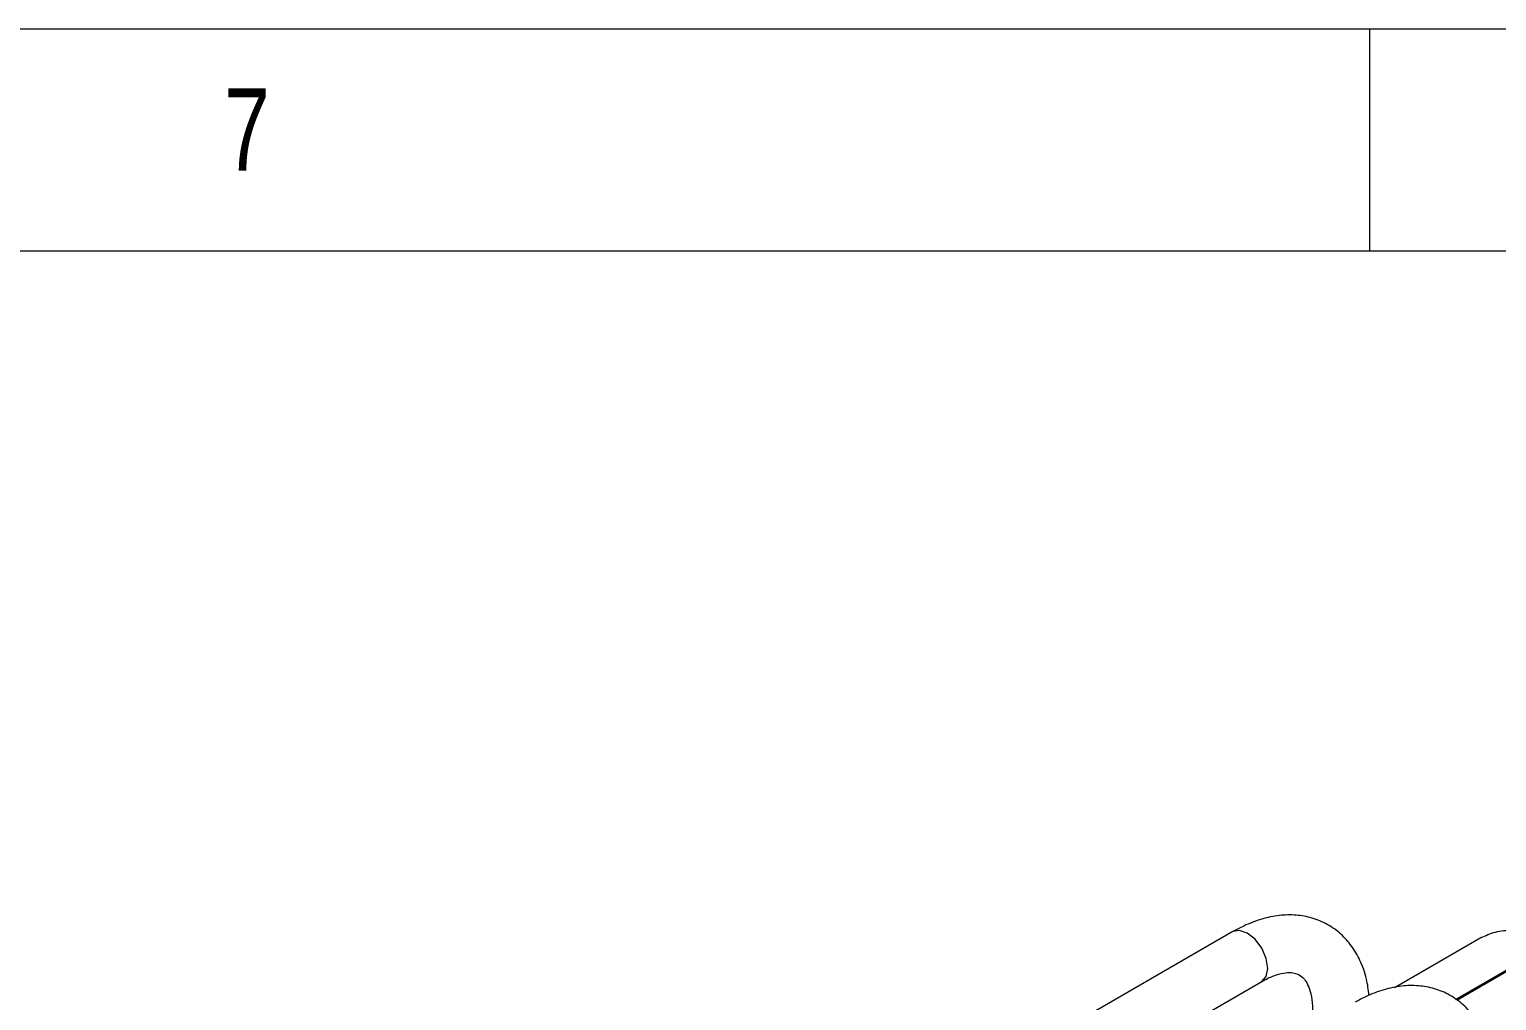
# Model space of a CAD drawing. Header units: inches. Extents: x 0.2 to 16.3, y 0.2 to 11.5.
# Drawn here: x 12.983 to 14.286, y 10.634 to 11.496 of the extents above; entities that cross this region are included whole.
import ezdxf

# ---------------------------------------------------------------- set-up
doc = ezdxf.new("R2010")
doc.units = ezdxf.units.IN
doc.header["$MEASUREMENT"] = 0
doc.styles.add('SLDTEXTSTYLE1', font='TXT', dxfattribs={"width": 0.75})

msp = doc.modelspace()

# ---------------------------------------------------------------- linework, layer by layer
at = {"color": 7, "linetype": 'Continuous', "lineweight": 18}
for p, q in [((16.3386, 11.4961), (0.1969, 11.4961)), ((14.1732, 11.2992), (14.1732, 11.4961)), ((16.1516, 11.2992), (0.3937, 11.2992)), ((14.0516, 10.6948), (13.5898, 10.4282)), ((14.195, 10.6451), (14.2718, 10.6895)), ((14.2492, 10.6347), (14.3024, 10.6654)), ((14.3024, 10.6638), (14.2505, 10.6338)), ((13.6154, 10.3839), (14.0772, 10.6505))]:
    msp.add_line(p, q, dxfattribs=at)
at = {"color": 8, "linetype": 'Continuous', "lineweight": 18, "flags": 128}
for points in [[(14.0825, 10.6622), (14.0811, 10.671), (14.0772, 10.68), (14.0713, 10.688), (14.0644, 10.6935), (14.0575, 10.6959), (14.0516, 10.6948)], [(14.0772, 10.6505), (14.0772, 10.6505), (14.0811, 10.655), (14.0825, 10.6622)]]:
    msp.add_lwpolyline(points, dxfattribs=at)
at = {"color": 7, "linetype": 'Continuous', "lineweight": 18}
for points, knots in [([(14.1725, 10.6382), (14.1719, 10.6431), (14.1705, 10.6541), (14.1651, 10.6688), (14.1574, 10.6821), (14.1476, 10.6931), (14.1358, 10.7016), (14.1222, 10.7073), (14.1077, 10.7099), (14.0926, 10.7096), (14.077, 10.7063), (14.0632, 10.7011), (14.0548, 10.6965), (14.0516, 10.6948)], [0, 0, 0, 0, 0.085705, 0.192159, 0.283812, 0.372513, 0.467183, 0.559265, 0.650581, 0.743285, 0.839239, 0.939089, 1, 1, 1, 1]), ([(14.0772, 10.6505), (14.079, 10.6515), (14.0844, 10.6544), (14.0925, 10.6574), (14.1005, 10.6587), (14.1065, 10.6582), (14.111, 10.6565), (14.1146, 10.6535), (14.1183, 10.6477), (14.121, 10.6397), (14.1222, 10.6315), (14.1223, 10.6259), (14.1223, 10.6244)], [0, 0, 0, 0, 0.055983, 0.162298, 0.268536, 0.377028, 0.494967, 0.641988, 0.749068, 0.851302, 0.960193, 1, 1, 1, 1]), ([(14.2821, 10.5617), (14.282, 10.5652), (14.2818, 10.575), (14.2793, 10.5903), (14.2738, 10.6062), (14.2659, 10.6195), (14.2562, 10.6304), (14.2443, 10.6389), (14.2307, 10.6446), (14.2163, 10.6472), (14.2012, 10.6469), (14.1856, 10.6436), (14.1718, 10.6385), (14.1634, 10.6339), (14.1602, 10.6321)], [0, 0, 0, 0, 0.053199, 0.152323, 0.251021, 0.335995, 0.418234, 0.506005, 0.591378, 0.676041, 0.76199, 0.850953, 0.943527, 1, 1, 1, 1])]:
    msp.add_open_spline(points, degree=3, knots=knots, dxfattribs=at)
msp.add_open_spline([(14.2718, 10.6895), (14.2759, 10.6913), (14.284, 10.6951), (14.2996, 10.6967), (14.3153, 10.6951), (14.3234, 10.6913), (14.3275, 10.6895)], degree=3, dxfattribs=at)

# ---------------------------------------------------------------- texts
at = {"color": 7, "linetype": 'Continuous', "lineweight": 0, "insert": (13.1562, 11.4436), "char_height": 0.0729, "attachment_point": 1, "style": 'SLDTEXTSTYLE1'}
msp.add_mtext('7', dxfattribs=at)

doc.saveas('drawing.dxf')
